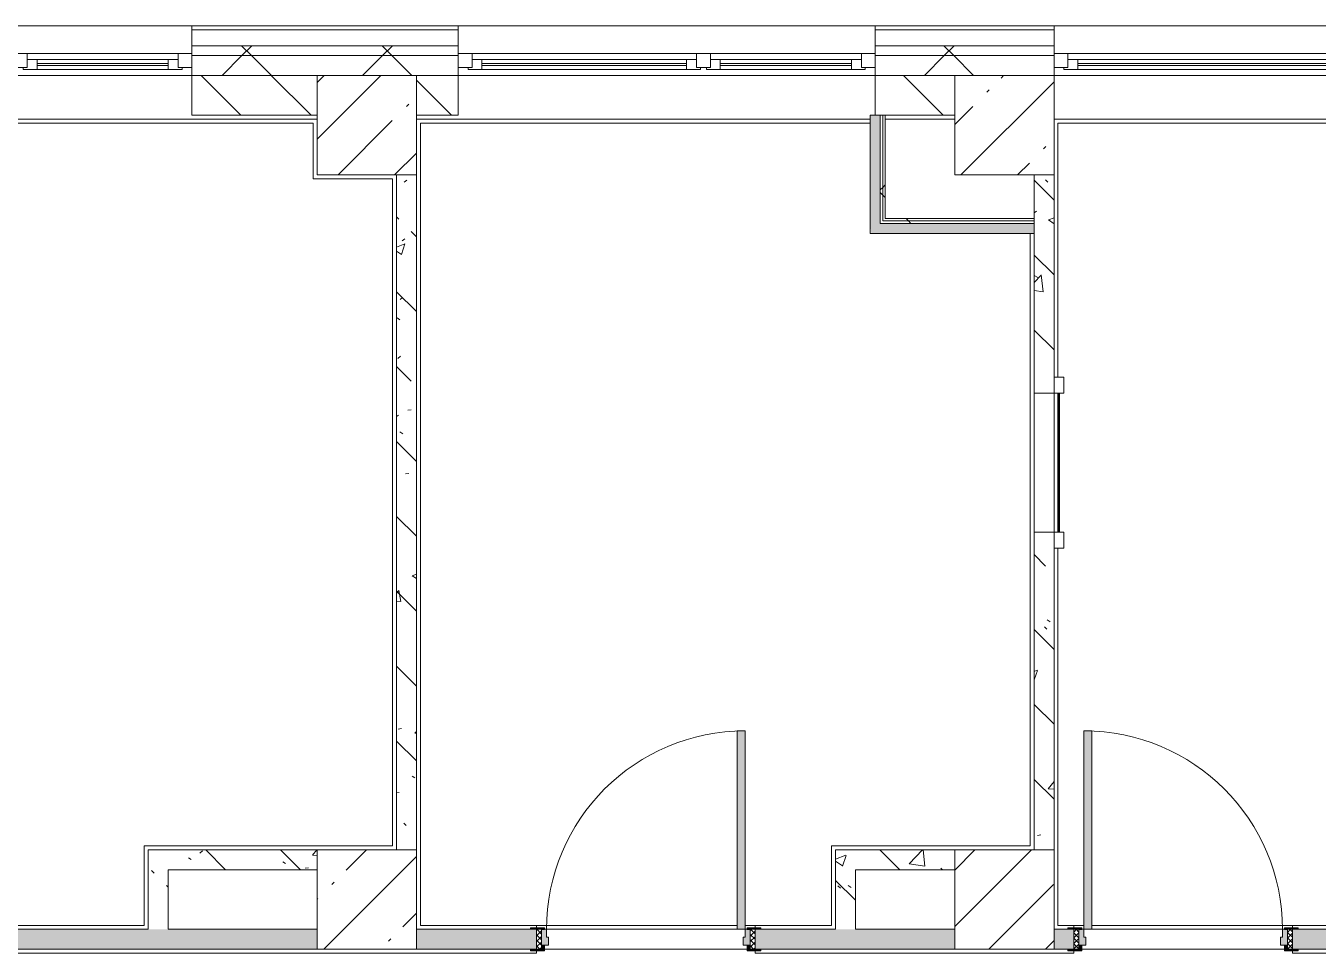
# Model space of a CAD drawing. Header units: millimetres. Extents: x -3708 to 187246, y -8553 to 29000.
# Drawn here: x 132310 to 138816, y 22680 to 27350 of the extents above; entities that cross this region are included whole.
import ezdxf

# ---------------------------------------------------------------- set-up
doc = ezdxf.new("R2010")
doc.units = ezdxf.units.MM
for name, color, linetype, lineweight, true_color in [('A-DOOR-4', 7, 'Continuous', 5, 0xaaaaaa), ('A-DOOR-5', 7, 'Continuous', 5, 0xe2e2e2), ('A-DOOR-FRAM-3', 7, 'Continuous', 5, 0xe2e2e2), ('A-DOOR-FRAM-4', 7, 'Continuous', 5, 0xaaaaaa), ('A-FLOR-1', 7, 'Continuous', 5, 0xaaaaaa), ('I-WALL-2', 7, 'Continuous', 9, 0xe7e7e7), ('I-WALL-5', 7, 'Continuous', 5, 0x787878)]:
    doc.layers.add(name, color=color, linetype=linetype, lineweight=lineweight, true_color=true_color)
for name, color, linetype, lineweight in [('A-GLAZ-2', 7, 'Continuous', 5), ('A-WALL', 7, 'Continuous', 9), ('A-WALL-2', 7, 'Continuous', 5), ('I-WALL-3', 7, 'Continuous', 5), ('S-COLS-2', 7, 'Continuous', 5)]:
    doc.layers.add(name, color=color, linetype=linetype, lineweight=lineweight)
pattern_1 = [(45, (60236.27, 0), (-285.1231, 285.1231), []), (45, (60521.4, 0), (-285.1231, 285.1231), [504.031, -100.806, 16.764, -84.042])]
pattern_2 = [(135, (60236.3, 0), (-377.1708, -377.1708), [533.4, -88.9, 17.78, -88.9]), (135, (60236.3, 376.94), (-377.1708, -377.1708), []), (50, (60236.27, 0), (637.6445, -55.7866), [66.675, -733.425]), (355, (60236.3, 0), (-123.3494, 668.699), [53.34, -586.74]), (100.451, (60289.4, -4.65), (514.299, 612.908), [56.665, -623.315]), (46.184, (60236.3, 177.8), (948.7764, -147.15), [100.012, -1100.137]), (96.636, (60315.3, 165.5), (830.909, 865.997), [84.998, -934.973]), (351.184, (60236.3, 177.8), (830.918, 865.988), [80.01, -880.11]), (21, (60325.17, 133.35), (530.6506, -357.9283), [66.675, -733.425]), (326, (60325.2, 133.35), (216.308, 644.6585), [53.34, -586.74]), (71.451, (60369.4, 103.5), (746.9596, 286.7243), [56.665, -623.315]), (37.5, (60236.27, 0), (10.81053, 295.9426), [16.764, -562.864, 16.764, -578.866, -588.962]), (37.5, (60236.27, 0), (10.81053, 295.9426), [-1175.258, 16.764, -572.198]), (7.5, (60236.27, 0), (233.8692, 350.6318), [16.764, -322.834, 16.764, -549.529, -224.472]), (7.5, (60236.27, 0), (233.8692, 350.6318), [-905.891, 16.764, -207.708]), (327.5, (60038.03, 0), (474.5678, -20.0513), [16.764, -205.486, 16.764, -676.656, -920.115]), (327.5, (60038.03, 0), (474.5678, -20.0513), [-915.67, 16.764, -903.351]), (317.5, (59949.13, 0), (518.4522, 88.9934), [16.764, -272.161, 16.764, -443.738, -653.415]), (317.5, (59949.13, 0), (518.4522, 88.9934), [-749.427, 16.764, -636.651])]
pattern_3 = [(135, (1751.41, 114.685), (-14.14214, -14.14214), []), (225, (1751.41, 114.685), (14.14214, -14.14214), [])]
pattern_4 = [(45, (-371.384, 114.685), (-14.1421, 14.1421), []), (135, (-371.384, 114.685), (-14.1421, -14.1421), [])]
pattern_5 = [(45, (60236.27, 0), (-353.5534, 353.5534), []), (135, (60236.27, 0), (-353.5534, -353.5534), [])]
pattern_6 = [(45, (60236.3, 0), (-530.33, 530.33), []), (135, (60236.3, 0), (-530.33, -530.33), [])]

# ---------------------------------------------------------------- blocks, each defined once
blk = doc.blocks.new('110_Дверь_СКБ_1Ст_Внутренняя1 - Д-11п 1100x2100h_кладовые _все__ коридор _между помещениями блока столовой__ моечные _все_ 2-32102277-1_7_1_птичка')
at = {"layer": 'A-DOOR-4'}
h = blk.add_hatch(dxfattribs=at)
h.set_pattern_fill('FP_125', color=256, style=0, pattern_type=2)
h.set_pattern_definition(pattern_3)
h.paths.add_polyline_path([(537.5, -50), (562.5, -50), (562.5, 50), (537.5, 50)])
at = {"layer": 'A-DOOR-5'}
h = blk.add_hatch(color=256, dxfattribs=at)
h.paths.add_polyline_path([(-487.5, -30), (-477.5, -30), (-477.5, 10), (-487.5, 10), (-487.5, 50), (-512.5, 50), (-512.5, -30)])
h.paths.add_polyline_path([(512.5, -30), (537.5, -30), (537.5, 50), (512.5, 50), (512.5, 10), (502.5, 10), (502.5, -30)])
at = {"layer": 'A-DOOR-FRAM-3'}
for points in [[(-447.5, 50), (-447.5, 1050), (-487.5, 1050), (-487.5, 50)], [(-567.5, 50), (-497.5, 50), (-497.5, 58), (-567.5, 58)], [(562.5, 50), (592.5, 50), (592.5, 58), (522.5, 58), (522.5, 50), (542.6, 50)], [(-567.5, -58), (-497.5, -58), (-497.5, -50), (-567.5, -50)], [(-497.5, -50), (-497.5, -30), (-512.5, -30), (-512.5, -50)], [(537.5, -50), (537.5, -30), (522.5, -30), (522.5, -50)], [(562.5, -58), (592.5, -58), (592.5, -50), (522.5, -50), (522.5, -58), (560.5, -58)]]:
    blk.add_hatch(color=256, dxfattribs=at).paths.add_polyline_path(points)
at = {"layer": 'A-DOOR-FRAM-4'}
h = blk.add_hatch(dxfattribs=at)
h.set_pattern_fill('FP_126', color=256, style=0, pattern_type=2)
h.set_pattern_definition(pattern_4)
h.paths.add_polyline_path([(-537.5, -50), (-512.5, -50), (-512.5, 50), (-537.5, 50)])
at = {"layer": 'A-DOOR-4'}
for p, q in [((-487.5, 1050), (-487.5, 50)), ((-447.5, 1050), (-487.5, 1050)), ((-447.5, 50), (-447.5, 1050)), ((-487.5, 50), (-447.5, 50))]:
    blk.add_line(p, q, dxfattribs=at)
blk.add_arc((-487.5, 50), 1000, 360, 90, dxfattribs=at)
at = {"layer": 'A-DOOR-FRAM-4'}
for p, q in [((-497.5, 58), (-567.5, 58)), ((-567.5, 58), (-567.5, 50)), ((-567.5, 50), (-497.5, 50)), ((-512.5, 50), (-537.5, 50)), ((-537.5, 50), (-537.5, -50)), ((-487.5, 50), (-512.5, 50)), ((-512.5, 50), (-512.5, -30)), ((-512.5, -50), (-512.5, 50)), ((-497.5, 50), (-512.5, 50)), ((-512.5, 50), (-512.5, 49)), ((-512.5, 49), (-497.5, 49)), ((-497.5, 50), (-497.5, 58)), ((-497.5, 49), (-497.5, 50)), ((-487.5, 10), (-487.5, 50)), ((-477.5, 10), (-487.5, 10)), ((-477.5, -30), (-477.5, 10)), ((512.5, 10), (502.5, 10)), ((502.5, 10), (502.5, -30)), ((512.5, 50), (512.5, 10)), ((537.5, 50), (512.5, 50)), ((592.5, 58), (522.5, 58)), ((522.5, 58), (522.5, 50)), ((537.5, 50), (522.5, 50)), ((522.5, 50), (522.5, 49)), ((522.5, 50), (592.5, 50)), ((522.5, 49), (537.5, 49)), ((537.5, -30), (537.5, 50)), ((562.5, 50), (537.5, 50)), ((537.5, 50), (537.5, -50)), ((537.5, 49), (537.5, 50)), ((562.5, -50), (562.5, 50)), ((592.5, 50), (592.5, 58)), ((-497.5, -50), (-567.5, -50)), ((-567.5, -50), (-567.5, -58)), ((-567.5, -58), (-497.5, -58)), ((-537.5, -50), (-512.5, -50)), ((-512.5, -30), (-477.5, -30)), ((-497.5, -30), (-512.5, -30)), ((-512.5, -30), (-512.5, -50)), ((-512.5, -50), (-497.5, -50)), ((-497.5, -50), (-497.5, -30)), ((-497.5, -58), (-497.5, -50)), ((502.5, -30), (537.5, -30)), ((537.5, -30), (522.5, -30)), ((522.5, -30), (522.5, -50)), ((522.5, -50), (537.5, -50)), ((592.5, -50), (522.5, -50)), ((522.5, -50), (522.5, -58)), ((522.5, -58), (592.5, -58)), ((537.5, -50), (537.5, -30)), ((537.5, -50), (562.5, -50)), ((592.5, -58), (592.5, -50))]:
    blk.add_line(p, q, dxfattribs=at)
blk = doc.blocks.new('110_Дверь_СКБ_1Ст_Внутренняя1 - Д-11 1100x2100h_кладовые _все__ коридор _между помещениями блока столовой__ моечные _все_-32089444-1_7_1_птичка')
at = {"layer": 'A-DOOR-4'}
h = blk.add_hatch(dxfattribs=at)
h.set_pattern_fill('FP_125', color=256, style=0, pattern_type=2)
h.set_pattern_definition(pattern_3)
h.paths.add_polyline_path([(562.5, -50), (562.5, 50), (537.5, 50), (537.5, -50)])
at = {"layer": 'A-DOOR-5'}
h = blk.add_hatch(color=256, dxfattribs=at)
h.paths.add_polyline_path([(512.5, -30), (537.5, -30), (537.5, 50), (512.5, 50), (512.5, 10), (502.5, 10), (502.5, -30)])
h.paths.add_polyline_path([(-512.5, -30), (-477.5, -30), (-477.5, 10), (-487.5, 10), (-487.5, 50), (-512.5, 50)])
at = {"layer": 'A-DOOR-FRAM-3'}
for points in [[(512.5, 50), (512.5, 1050), (472.5, 1050), (472.5, 50)], [(-537.5, 50), (-497.5, 50), (-497.5, 58), (-567.5, 58), (-567.5, 50)], [(592.5, 50), (592.5, 58), (522.5, 58), (522.5, 50), (562.5, 50)], [(-537.5, -58), (-497.5, -58), (-497.5, -50), (-567.5, -50), (-567.5, -58)], [(-512.5, -50), (-497.5, -50), (-497.5, -30), (-512.5, -30)], [(522.5, -50), (537.5, -50), (537.5, -30), (522.5, -30)], [(592.5, -58), (592.5, -50), (522.5, -50), (522.5, -58), (562.5, -58)]]:
    blk.add_hatch(color=256, dxfattribs=at).paths.add_polyline_path(points)
at = {"layer": 'A-DOOR-FRAM-4'}
h = blk.add_hatch(dxfattribs=at)
h.set_pattern_fill('FP_126', color=256, style=0, pattern_type=2)
h.set_pattern_definition(pattern_4)
h.paths.add_polyline_path([(-512.5, -50), (-512.5, 50), (-537.5, 50), (-537.5, -50)])
at = {"layer": 'A-DOOR-4'}
for p, q in [((512.5, 1050), (472.5, 1050)), ((472.5, 1050), (472.5, 50)), ((512.5, 50), (512.5, 1050)), ((472.5, 50), (512.5, 50))]:
    blk.add_line(p, q, dxfattribs=at)
blk.add_arc((512.5, 50), 1000, 90, 180, dxfattribs=at)
at = {"layer": 'A-DOOR-FRAM-4'}
for p, q in [((-497.5, 58), (-567.5, 58)), ((-567.5, 58), (-567.5, 50)), ((-567.5, 50), (-497.5, 50)), ((-512.5, 50), (-537.5, 50)), ((-537.5, 50), (-537.5, -50)), ((-487.5, 50), (-512.5, 50)), ((-512.5, 50), (-512.5, -30)), ((-512.5, -50), (-512.5, 50)), ((-497.5, 50), (-512.5, 50)), ((-512.5, 50), (-512.5, 49)), ((-512.5, 49), (-497.5, 49)), ((-497.5, 50), (-497.5, 58)), ((-497.5, 49), (-497.5, 50)), ((-487.5, 10), (-487.5, 50)), ((-477.5, 10), (-487.5, 10)), ((-477.5, -30), (-477.5, 10)), ((512.5, 10), (502.5, 10)), ((502.5, 10), (502.5, -30)), ((512.5, 50), (512.5, 10)), ((537.5, 50), (512.5, 50)), ((592.5, 58), (522.5, 58)), ((522.5, 58), (522.5, 50)), ((537.5, 50), (522.5, 50)), ((522.5, 50), (522.5, 49)), ((522.5, 50), (592.5, 50)), ((522.5, 49), (537.5, 49)), ((537.5, -30), (537.5, 50)), ((562.5, 50), (537.5, 50)), ((537.5, 50), (537.5, -50)), ((537.5, 49), (537.5, 50)), ((562.5, -50), (562.5, 50)), ((592.5, 50), (592.5, 58)), ((-497.5, -50), (-567.5, -50)), ((-567.5, -50), (-567.5, -58)), ((-567.5, -58), (-497.5, -58)), ((-537.5, -50), (-512.5, -50)), ((-512.5, -30), (-477.5, -30)), ((-497.5, -30), (-512.5, -30)), ((-512.5, -30), (-512.5, -50)), ((-512.5, -50), (-497.5, -50)), ((-497.5, -50), (-497.5, -30)), ((-497.5, -58), (-497.5, -50)), ((502.5, -30), (537.5, -30)), ((537.5, -30), (522.5, -30)), ((522.5, -30), (522.5, -50)), ((522.5, -50), (537.5, -50)), ((592.5, -50), (522.5, -50)), ((522.5, -50), (522.5, -58)), ((522.5, -58), (592.5, -58)), ((537.5, -50), (537.5, -30)), ((537.5, -50), (562.5, -50)), ((592.5, -58), (592.5, -50))]:
    blk.add_line(p, q, dxfattribs=at)
blk = doc.blocks.new('BSC_Колонна _Прямоугольная - 500х500-V113-1_7_1_птичка')
at = {"layer": 'S-COLS-2'}
h = blk.add_hatch(dxfattribs=at)
h.set_pattern_fill('FP_141', color=256, style=0, pattern_type=2)
h.set_pattern_definition([(45, (-77000, -22950), (-285.1231, 285.1231), []), (45, (-76714.88, -22950), (-285.1231, 285.1231), [504.031, -100.806, 16.764, -84.042])])
h.paths.add_polyline_path([(-250, -250), (250, -250), (250, 250), (-250, 250), (-250, 169.9)])
for p, q in [((250, 250), (-250, 250)), ((-250, 250), (-250, -250)), ((250, -250), (250, 250)), ((-250, -250), (250, -250))]:
    blk.add_line(p, q, dxfattribs=at)
blk = doc.blocks.new('BSC_Колонна _Прямоугольная - 500х500-V114-1_7_1_птичка')
at = {"layer": 'S-COLS-2'}
h = blk.add_hatch(dxfattribs=at)
h.set_pattern_fill('FP_142', color=256, style=0, pattern_type=2)
h.set_pattern_definition([(45, (-73790, -22950), (-285.1231, 285.1231), []), (45, (-73504.88, -22950), (-285.1231, 285.1231), [504.031, -100.806, 16.764, -84.042])])
h.paths.add_polyline_path([(-250, -250), (250, -250), (250, 250), (-250, 250), (-250, -193.5)])
for p, q in [((250, 250), (-250, 250)), ((-250, 250), (-250, -250)), ((250, -250), (250, 250)), ((-250, -250), (250, -250))]:
    blk.add_line(p, q, dxfattribs=at)
blk = doc.blocks.new('120_Окно_СКБ_2Ст - 120_Окно_СКБ_2Ст 2100х2400 _мал створка справа_-19092174-1_7_1_птичка')
at = {"layer": 'A-GLAZ-2'}
for p, q in [((-1050, -75), (-1050, -5)), ((-1050, -5), (-980, -5)), ((1050, -5), (-1050, -5)), ((-980, -5), (-980, -75)), ((150, -35), (-980, -35)), ((-980, -35), (-980, -75)), ((-930, -85), (-930, -35)), ((-930, -55), (100, -55)), ((100, -65), (-930, -65)), ((100, -85), (100, -35)), ((150, -75), (150, -5)), ((150, -5), (220, -5)), ((150, -75), (150, -35)), ((220, -5), (220, -75)), ((980, -35), (220, -35)), ((220, -35), (220, -75)), ((270, -85), (270, -35)), ((270, -55), (930, -55)), ((930, -65), (270, -65)), ((930, -85), (930, -35)), ((980, -75), (980, -5)), ((980, -5), (1050, -5)), ((980, -75), (980, -35)), ((1050, -5), (1050, -75)), ((-980, -75), (-1050, -75)), ((-1050, -75), (-1000, -75)), ((-980, -75), (-1000, -75)), ((-1000, -75), (-1000, -85)), ((-1000, -85), (170, -85)), ((170, -85), (-1000, -85)), ((220, -75), (150, -75)), ((170, -75), (150, -75)), ((170, -75), (200, -75)), ((170, -85), (170, -75)), ((220, -75), (200, -75)), ((200, -75), (200, -85)), ((200, -85), (1000, -85)), ((1000, -85), (200, -85)), ((1050, -75), (980, -75)), ((1000, -75), (980, -75)), ((1000, -75), (1050, -75)), ((1000, -85), (1000, -75))]:
    blk.add_line(p, q, dxfattribs=at)
blk = doc.blocks.new('120_Окно_СКБ_2Ст - 120_Окно_СКБ_2Ст 3100х2500 _мал_створка слева_ 2-19089248-1_7_1_птичка')
at = {"layer": 'A-GLAZ-2'}
for p, q in [((-1550, -75), (-1550, -5)), ((-1550, -5), (-1480, -5)), ((1550, -5), (-1550, -5)), ((-1480, -5), (-1480, -75)), ((650, -35), (-1480, -35)), ((-1480, -35), (-1480, -75)), ((-1430, -85), (-1430, -35)), ((-1430, -55), (600, -55)), ((600, -65), (-1430, -65)), ((600, -85), (600, -35)), ((650, -75), (650, -5)), ((650, -5), (720, -5)), ((650, -75), (650, -35)), ((720, -5), (720, -75)), ((1480, -35), (720, -35)), ((720, -35), (720, -75)), ((770, -85), (770, -35)), ((770, -55), (1430, -55)), ((1430, -65), (770, -65)), ((1430, -85), (1430, -35)), ((1480, -75), (1480, -5)), ((1480, -5), (1550, -5)), ((1480, -75), (1480, -35)), ((1550, -5), (1550, -75)), ((-1480, -75), (-1550, -75)), ((-1550, -75), (-1500, -75)), ((-1480, -75), (-1500, -75)), ((-1500, -75), (-1500, -85)), ((-1500, -85), (670, -85)), ((670, -85), (-1500, -85)), ((720, -75), (650, -75)), ((670, -75), (650, -75)), ((670, -75), (700, -75)), ((670, -85), (670, -75)), ((720, -75), (700, -75)), ((700, -75), (700, -85)), ((700, -85), (1500, -85)), ((1500, -85), (700, -85)), ((1550, -75), (1480, -75)), ((1500, -75), (1480, -75)), ((1500, -75), (1550, -75)), ((1500, -85), (1500, -75))]:
    blk.add_line(p, q, dxfattribs=at)
blk = doc.blocks.new('Штора противопожарная_Рен - ШТ_700х700-V175-1_7_1_птичка')
at = {"layer": 'A-DOOR-4'}
for p, q in [((-430, 100), (-350, 100)), ((-430, 50), (-430, 100)), ((-350, 100), (-350, 50)), ((-350, 77.5), (350, 77.5)), ((-350, 72.5), (-350, 77.5)), ((350, 72.5), (-350, 72.5)), ((350, 100), (430, 100)), ((350, 50), (350, 100)), ((350, 77.5), (350, 72.5)), ((430, 100), (430, 50)), ((-350, 50), (-430, 50)), ((430, 50), (350, 50))]:
    blk.add_line(p, q, dxfattribs=at)

msp = doc.modelspace()

# ---------------------------------------------------------------- hatches: boundary and pattern name
at = {"layer": 'A-WALL-2'}
h = msp.add_hatch(dxfattribs=at)
h.set_pattern_fill('FP_111', color=256, style=0, pattern_type=2)
h.set_pattern_definition(pattern_5)
h.paths.add_polyline_path([(144735.5, 27200), (145206.3, 27200), (145206.3, 27250), (140586.3, 27250), (140586.3, 27200), (143806.4, 27200)])
h.paths.add_polyline_path([(137302.6, 27200), (137486.3, 27200), (137486.3, 27250), (136586.3, 27250), (136586.3, 27200), (136986.3, 27200)])
h.paths.add_polyline_path([(130546.3, 27200), (131046.3, 27200), (131046.3, 27250), (128446.3, 27250), (128446.3, 27200), (129869.7, 27200)])
h.paths.add_polyline_path([(133586.2, 27200), (134486.3, 27200), (134486.3, 27250), (133146.3, 27250), (133146.3, 27200)])
h.paths.add_polyline_path([(127346.3, 27200), (127346.3, 27250), (126396.3, 27250), (126396.3, 27200), (127082.4, 27200)])
h.paths.add_polyline_path([(120996.3, 27200), (121296.3, 27200), (121296.3, 27250), (120241.3, 27250), (120241.3, 27200), (120578.6, 27200)])
h.paths.add_polyline_path([(117941.3, 27200), (117941.3, 27250), (117096.3, 27250), (117096.3, 27200), (117791.3, 27200)])
h.paths.add_polyline_path([(114096.3, 27200), (114996.3, 27200), (114996.3, 27250), (114096.3, 27250), (114096.3, 27210)])
h.paths.add_polyline_path([(108996.3, 27200), (108996.3, 27250), (107896.3, 27250), (107896.3, 27200), (108500.2, 27200)])
h.paths.add_polyline_path([(111287.5, 27200), (111996.3, 27200), (111996.3, 27250), (111096.3, 27250), (111096.3, 27200)])
h.paths.add_polyline_path([(102996.3, 27200), (104796.3, 27200), (104796.3, 27250), (102396.3, 27250), (102396.3, 27200), (102925.5, 27200)])
h = msp.add_hatch(dxfattribs=at)
h.set_pattern_fill('FP_111', color=256, style=0, pattern_type=2)
h.set_pattern_definition(pattern_5)
h.paths.add_polyline_path([(129869.7, 27100), (131046.3, 27100), (131046.3, 27200), (128446.3, 27200), (128446.3, 27110), (128478.3, 27110), (128478.3, 27102), (128940.6, 27100)])
h.paths.add_polyline_path([(111287.5, 27100), (111996.3, 27100), (111996.3, 27200), (111096.3, 27200), (111096.3, 27100)])
h.paths.add_polyline_path([(144735.5, 27100), (145206.3, 27100), (145201.7, 27200), (140586.3, 27198.1), (140586.3, 27100), (144336.3, 27100)])
h.paths.add_polyline_path([(114096.3, 27100), (114996.3, 27100), (114996.3, 27200), (114096.3, 27200), (114096.3, 27140)])
h.paths.add_polyline_path([(117586.3, 27100), (117941.3, 27100), (117941.3, 27200), (117096.3, 27200), (117096.3, 27100)])
h.paths.add_polyline_path([(108996.3, 27100), (108996.3, 27200), (107896.3, 27200), (107896.3, 27100), (108500.2, 27100)])
h.paths.add_polyline_path([(120241.3, 27100), (121296.3, 27100), (121296.3, 27200), (120241.3, 27200), (120241.3, 27140)])
h.paths.add_polyline_path([(126396.3, 27100), (127314.3, 27102), (127314.3, 27110), (127346.3, 27110), (127346.3, 27200), (126396.3, 27200), (126396.3, 27140)])
h.paths.add_polyline_path([(137486.3, 27100), (137486.3, 27200), (136586.3, 27200), (136586.3, 27100), (137302.6, 27100)])
h.paths.add_polyline_path([(102925.5, 27100), (104796.3, 27100), (104796.3, 27200), (102396.3, 27200), (102396.3, 27100)])
h.paths.add_polyline_path([(133776.3, 27100), (134486.3, 27100), (134486.3, 27200), (133146.3, 27200), (133146.3, 27100), (133586.2, 27100)])
h = msp.add_hatch(dxfattribs=at)
h.set_pattern_fill('FP_93', color=256, style=0, pattern_type=2)
h.set_pattern_definition([(135, (60236.27, 0), (-176.7767, -176.7767), [])])
h.paths.add_polyline_path([(121296.3, 26900), (121296.3, 27100), (120996.3, 27100), (120996.3, 26900)])
h.paths.add_polyline_path([(103505.4, 26900), (104796.3, 26900), (104796.3, 27100), (102996.3, 27100), (102996.3, 26900), (103016.3, 26900)])
h.paths.add_polyline_path([(140886.3, 26900), (140886.3, 27100), (140586.3, 27100), (140586.3, 26900)])
h.paths.add_polyline_path([(107896.3, 26900), (108396.3, 26900), (108396.3, 27100), (107896.3, 27100), (107896.3, 27043)])
h.paths.add_polyline_path([(111096.3, 26900), (111996.3, 26900), (111996.3, 27100), (111096.3, 27100), (111096.3, 26925)])
h.paths.add_polyline_path([(136664.5, 26900), (136986.3, 26900), (136986.3, 27100), (136586.3, 27100), (136586.3, 26900)])
h.paths.add_polyline_path([(114096.3, 26900), (114396.3, 26900), (114396.3, 27100), (114096.3, 27100), (114096.3, 26969.4)])
h.paths.add_polyline_path([(117096.3, 26900), (117941.3, 26900), (117941.3, 27100), (117096.3, 27100), (117096.3, 27043)])
h.paths.add_polyline_path([(134486.3, 26900), (134486.3, 27100), (134276.3, 27100), (134276.3, 26900)])
h.paths.add_polyline_path([(133776.3, 26900), (133776.3, 27100), (133146.3, 27100), (133146.3, 26900), (133586.2, 26900)])
h.paths.add_polyline_path([(120396.3, 26900), (120396.3, 27100), (120241.3, 27100), (120241.3, 26900)])
h.paths.add_polyline_path([(130546.3, 26900), (130546.3, 27100), (128442.3, 27100), (128446.3, 26900), (129869.7, 26900)])
h.paths.add_polyline_path([(126996.3, 26900), (127296.3, 26900), (127296.3, 27100), (126996.3, 27100), (126996.3, 27091.9)])
at = {"layer": 'I-WALL-2'}
for points in [[(136561.3, 26355), (136611.3, 26355), (136611.3, 26900), (136561.3, 26900), (136561.3, 26380)], [(137366.3, 26305), (137386.3, 26305), (137386.3, 26355), (136561.3, 26355), (136566.3, 26305), (137302.6, 26305)]]:
    msp.add_hatch(color=256, dxfattribs=at).paths.add_polyline_path(points)
at = {"layer": 'I-WALL-3'}
h = msp.add_hatch(dxfattribs=at)
h.set_pattern_fill('FP_203', color=256, style=0, pattern_type=2)
h.set_pattern_definition(pattern_6)
h.paths.add_polyline_path([(136623.8, 26367.5), (136623.8, 26900), (136611.3, 26900), (136611.3, 26367.5)])
h = msp.add_hatch(dxfattribs=at)
h.set_pattern_fill('FP_203', color=256, style=0, pattern_type=2)
h.set_pattern_definition(pattern_6)
h.paths.add_polyline_path([(136636.3, 26380), (136636.3, 26900), (136623.8, 26900), (136623.8, 26380)])
h = msp.add_hatch(dxfattribs=at)
h.set_pattern_fill('FP_203', color=256, style=0, pattern_type=2)
h.set_pattern_definition(pattern_6)
h.paths.add_polyline_path([(137302.6, 26355), (137386.3, 26355), (137386.3, 26367.5), (136611.3, 26367.5), (136611.3, 26355)])
h = msp.add_hatch(dxfattribs=at)
h.set_pattern_fill('FP_203', color=256, style=0, pattern_type=2)
h.set_pattern_definition(pattern_6)
h.paths.add_polyline_path([(137366.3, 26367.5), (137386.3, 26367.5), (137386.3, 26380), (136623.8, 26380), (136623.8, 26367.5), (137302.6, 26367.5)])
at = {"layer": 'I-WALL-5'}
h = msp.add_hatch(dxfattribs=at)
h.set_pattern_fill('FP_122', color=256, style=0, pattern_type=2)
h.set_pattern_definition(pattern_2)
h.paths.add_polyline_path([(134176.3, 23200), (134276.3, 23200), (134276.3, 26600), (134176.3, 26600), (134176.3, 23220)])
h = msp.add_hatch(dxfattribs=at)
h.set_pattern_fill('FP_122', color=256, style=0, pattern_type=2)
h.set_pattern_definition(pattern_2)
h.paths.add_polyline_path([(137466.3, 23200), (137486.3, 23200), (137486.3, 24800), (137386.3, 24800), (137386.3, 23200)])
h.paths.add_polyline_path([(137486.3, 25500), (137486.3, 26600), (137386.3, 26600), (137386.3, 25500)])
h = msp.add_hatch(dxfattribs=at)
h.set_pattern_fill('FP_122', color=256, style=0, pattern_type=2)
h.set_pattern_definition(pattern_2)
h.paths.add_polyline_path([(133026.3, 23100), (133776.3, 23100), (133776.3, 23200), (132926.3, 23200), (132926.3, 23100)])
h = msp.add_hatch(dxfattribs=at)
h.set_pattern_fill('FP_122', color=256, style=0, pattern_type=2)
h.set_pattern_definition(pattern_2)
h.paths.add_polyline_path([(136405.1, 23100), (136986.3, 23100), (136986.3, 23200), (136386.3, 23200), (136386.3, 23100)])
h = msp.add_hatch(dxfattribs=at)
h.set_pattern_fill('FP_122', color=256, style=0, pattern_type=2)
h.set_pattern_definition(pattern_2)
h.paths.add_polyline_path([(133026.3, 22800), (133026.3, 23100), (132926.3, 23100), (132926.3, 22800)])
h = msp.add_hatch(dxfattribs=at)
h.set_pattern_fill('FP_122', color=256, style=0, pattern_type=2)
h.set_pattern_definition(pattern_2)
h.paths.add_polyline_path([(136405.1, 22800), (136486.3, 22800), (136486.3, 23100), (136386.3, 23100), (136386.3, 22800)])
h = msp.add_hatch(dxfattribs=at)
h.set_pattern_fill('FP_122', color=256, style=0, pattern_type=2)
h.set_pattern_definition(pattern_2)
h.paths.add_polyline_path([(140886.3, 22700), (140886.3, 22800), (138686.3, 22800), (138686.3, 22700), (140841.3, 22700)])
h.paths.add_polyline_path([(141486.3, 22700), (141486.3, 22702), (141456.3, 22702), (141456.3, 22710), (141486.3, 22710), (141486.3, 22790), (141456.3, 22790), (141456.3, 22798), (141386.3, 22796.4), (141386.3, 22700), (141465.5, 22700)])
h.paths.add_polyline_path([(137572.6, 22700), (137586.3, 22700), (137586.3, 22800), (137486.3, 22800), (137486.3, 22700), (137556.3, 22700)])
h.paths.add_polyline_path([(142436.3, 22700), (142666.3, 22700), (142666.3, 22800), (142466.3, 22798), (142466.3, 22790), (142436.3, 22790), (142436.3, 22710), (142466.3, 22710), (142466.3, 22702), (142436.3, 22702)])
h.paths.add_polyline_path([(136011.1, 22700), (136986.3, 22700), (136986.3, 22800), (135981.1, 22800), (135981.1, 22700)])
h.paths.add_polyline_path([(134851.1, 22700), (134881.1, 22700), (134881.1, 22800), (134276.3, 22800), (134276.3, 22700), (134296.3, 22700)])
h.paths.add_polyline_path([(128546.3, 22700), (129346.3, 22700), (129346.3, 22800), (128546.3, 22800)])
h.paths.add_polyline_path([(133776.3, 22700), (133776.3, 22800), (131046.3, 22800), (131046.3, 22700), (133586.2, 22700)])
h.paths.add_polyline_path([(130546.3, 22700), (130546.3, 22800), (130446.3, 22800), (130446.3, 22700), (130526.3, 22700)])
at = {"layer": 'S-COLS-2'}
h = msp.add_hatch(dxfattribs=at)
h.set_pattern_fill('FP_92', color=256, style=0, pattern_type=2)
h.set_pattern_definition(pattern_1)
h.paths.add_polyline_path([(133776.3, 26600), (134276.3, 26600), (134276.3, 27100), (133776.3, 27100), (133776.3, 26860)])
h = msp.add_hatch(dxfattribs=at)
h.set_pattern_fill('FP_92', color=256, style=0, pattern_type=2)
h.set_pattern_definition(pattern_1)
h.paths.add_polyline_path([(137486.3, 26600), (137486.3, 27100), (136986.3, 27100), (136986.3, 26600), (137366.3, 26600)])

# ---------------------------------------------------------------- linework, layer by layer
at = {"layer": 'A-FLOR-1'}
for p, q in [((133756.3, 26860), (131066.3, 26860)), ((133756.3, 26580), (133756.3, 26860)), ((136561.3, 26860), (134296.3, 26860)), ((134296.3, 26860), (134296.3, 22820)), ((140866.3, 26860), (137506.3, 26860)), ((137506.3, 26860), (137506.3, 25580)), ((134156.3, 26580), (133756.3, 26580)), ((134156.3, 23220), (134156.3, 26580)), ((137366.3, 23220), (137366.3, 26305)), ((137506.3, 25500), (137506.3, 24800)), ((137506.3, 24720), (137506.3, 22820)), ((132906.3, 23220), (134156.3, 23220)), ((132906.3, 22820), (132906.3, 23220)), ((136366.3, 22820), (136366.3, 23220)), ((136366.3, 23220), (137366.3, 23220)), ((131416.3, 22820), (132906.3, 22820)), ((134296.3, 22820), (135891.1, 22820)), ((134881.1, 22820), (134881.1, 22808)), ((135931.1, 22820), (136366.3, 22820)), ((135981.1, 22808), (135981.1, 22820)), ((137506.3, 22820), (137636.3, 22820)), ((137586.3, 22820), (137586.3, 22808)), ((137676.3, 22820), (140866.3, 22820)), ((138686.3, 22808), (138686.3, 22820)), ((134881.1, 22680), (130446.3, 22680)), ((134881.1, 22692), (134881.1, 22680)), ((135981.1, 22680), (135981.1, 22692)), ((137586.3, 22680), (135981.1, 22680)), ((137586.3, 22692), (137586.3, 22680)), ((138686.3, 22680), (138686.3, 22692)), ((141486.3, 22680), (138686.3, 22680))]:
    msp.add_line(p, q, dxfattribs=at)
at = {"layer": 'A-WALL'}
for p, q in [((134486.3, 27330), (133146.3, 27330)), ((137486.3, 27330), (136586.3, 27330)), ((134486.3, 27250), (133146.3, 27250)), ((134486.3, 27200), (133146.3, 27200)), ((137486.3, 27250), (136586.3, 27250)), ((137486.3, 27200), (136586.3, 27200)), ((133776.3, 27100), (133146.3, 27100)), ((133146.3, 27100), (133776.3, 27100)), ((134486.3, 27100), (134276.3, 27100)), ((134276.3, 27100), (134486.3, 27100)), ((136986.3, 27100), (136586.3, 27100)), ((136586.3, 27100), (136986.3, 27100)), ((136611.3, 26900), (136611.3, 26355)), ((136623.8, 26900), (136623.8, 26367.5)), ((136611.3, 26355), (137386.3, 26355)), ((136623.8, 26367.5), (137386.3, 26367.5))]:
    msp.add_line(p, q, dxfattribs=at)
at = {"layer": 'A-WALL-2'}
for p, q in [((137486.3, 27350), (128446.3, 27350)), ((133146.3, 27350), (133146.3, 27100)), ((134486.3, 27100), (134486.3, 27350)), ((136586.3, 27350), (136586.3, 27100)), ((137486.3, 27100), (137486.3, 27350)), ((145206.3, 27350), (137486.3, 27350)), ((133146.3, 27100), (130546.3, 27100)), ((133146.3, 27100), (133146.3, 26900)), ((133776.3, 26900), (133776.3, 27100)), ((133776.3, 27100), (134276.3, 27100)), ((134276.3, 27100), (134276.3, 26900)), ((134486.3, 26900), (134486.3, 27100)), ((136586.3, 27100), (134486.3, 27100)), ((136586.3, 27100), (136586.3, 26900)), ((136986.3, 26900), (136986.3, 27100)), ((140586.3, 27100), (136986.3, 27100)), ((133146.3, 26900), (133776.3, 26900)), ((134276.3, 26900), (134486.3, 26900)), ((136636.3, 26900), (136986.3, 26900))]:
    msp.add_line(p, q, dxfattribs=at)
at = {"layer": 'I-WALL-3'}
for p, q in [((131046.3, 27100), (133146.3, 27100)), ((134486.3, 27100), (136586.3, 27100)), ((137486.3, 27100), (140586.3, 27100)), ((133776.3, 26880), (131046.3, 26880)), ((136561.3, 26880), (134276.3, 26880)), ((136636.3, 26900), (136561.3, 26900)), ((136561.3, 26900), (136561.3, 26305)), ((136636.3, 26380), (136636.3, 26900)), ((136986.3, 26880), (136636.3, 26880)), ((140886.3, 26880), (137486.3, 26880)), ((134176.3, 26600), (134176.3, 23200)), ((134276.3, 26600), (134176.3, 26600)), ((134276.3, 23200), (134276.3, 26600)), ((137386.3, 26600), (137386.3, 23200)), ((137486.3, 26600), (137386.3, 26600)), ((137486.3, 25580), (137486.3, 26600)), ((137386.3, 26380), (136636.3, 26380)), ((136561.3, 26305), (137386.3, 26305)), ((137386.3, 25500), (137486.3, 25500)), ((137486.3, 25500), (137486.3, 24800)), ((137486.3, 24800), (137386.3, 24800)), ((137486.3, 23200), (137486.3, 24720)), ((133776.3, 23200), (132926.3, 23200)), ((132926.3, 23200), (132926.3, 22800)), ((136986.3, 23200), (136386.3, 23200)), ((136386.3, 23200), (136386.3, 22800)), ((133026.3, 23100), (133776.3, 23100)), ((133026.3, 22800), (133026.3, 23100)), ((136486.3, 23100), (136986.3, 23100)), ((136486.3, 22800), (136486.3, 23100)), ((132926.3, 22800), (131396.3, 22800)), ((133776.3, 22800), (133026.3, 22800)), ((134851.1, 22800), (134276.3, 22800)), ((134931.1, 22800), (135891.1, 22800)), ((136386.3, 22800), (136011.1, 22800)), ((136986.3, 22800), (136486.3, 22800)), ((137556.3, 22800), (137486.3, 22800)), ((137676.3, 22800), (138636.3, 22800)), ((140886.3, 22800), (138716.3, 22800)), ((131046.3, 22700), (133776.3, 22700)), ((134276.3, 22700), (134851.1, 22700)), ((135941.1, 22700), (134921.1, 22700)), ((136011.1, 22700), (136986.3, 22700)), ((137486.3, 22700), (137556.3, 22700)), ((138646.3, 22700), (137626.3, 22700)), ((138716.3, 22700), (140886.3, 22700))]:
    msp.add_line(p, q, dxfattribs=at)
at = {"layer": 'S-COLS-2'}
for p, q in [((134276.3, 27100), (133776.3, 27100)), ((133776.3, 27100), (133776.3, 26900)), ((134276.3, 26900), (134276.3, 27100)), ((137486.3, 27100), (136986.3, 27100)), ((136986.3, 27100), (136986.3, 26900)), ((137486.3, 26600), (137486.3, 27100)), ((133776.3, 26900), (133776.3, 26600)), ((134276.3, 26600), (134276.3, 26900)), ((136986.3, 26900), (136986.3, 26600)), ((133776.3, 26600), (134276.3, 26600)), ((136986.3, 26600), (137486.3, 26600))]:
    msp.add_line(p, q, dxfattribs=at)

# ---------------------------------------------------------------- block references
at = {"layer": 'A-DOOR-4', "rotation": 270}
msp.add_blockref('Штора противопожарная_Рен - ШТ_700х700-V175-1_7_1_птичка', (137436.3, 25150), dxfattribs=at)
at = {"layer": 'A-DOOR-4'}
for name, p in [('110_Дверь_СКБ_1Ст_Внутренняя1 - Д-11 1100x2100h_кладовые _все__ коридор _между помещениями блока столовой__ моечные _все_-32089444-1_7_1_птичка', (135418.6, 22750)), ('110_Дверь_СКБ_1Ст_Внутренняя1 - Д-11п 1100x2100h_кладовые _все__ коридор _между помещениями блока столовой__ моечные _все_ 2-32102277-1_7_1_птичка', (138123.8, 22750))]:
    msp.add_blockref(name, p, dxfattribs=at)
at = {"layer": 'A-GLAZ-2'}
for name, p in [('120_Окно_СКБ_2Ст - 120_Окно_СКБ_2Ст 2100х2400 _мал створка справа_-19092174-1_7_1_птичка', (132096.3, 27215)), ('120_Окно_СКБ_2Ст - 120_Окно_СКБ_2Ст 2100х2400 _мал створка справа_-19092174-1_7_1_птичка', (135536.3, 27215)), ('120_Окно_СКБ_2Ст - 120_Окно_СКБ_2Ст 3100х2500 _мал_створка слева_ 2-19089248-1_7_1_птичка', (139036.3, 27215))]:
    msp.add_blockref(name, p, dxfattribs=at)
at = {"layer": 'S-COLS-2'}
for name, p in [('BSC_Колонна _Прямоугольная - 500х500-V114-1_7_1_птичка', (134026.3, 22950)), ('BSC_Колонна _Прямоугольная - 500х500-V113-1_7_1_птичка', (137236.3, 22950))]:
    msp.add_blockref(name, p, dxfattribs=at)

doc.saveas('drawing.dxf')
